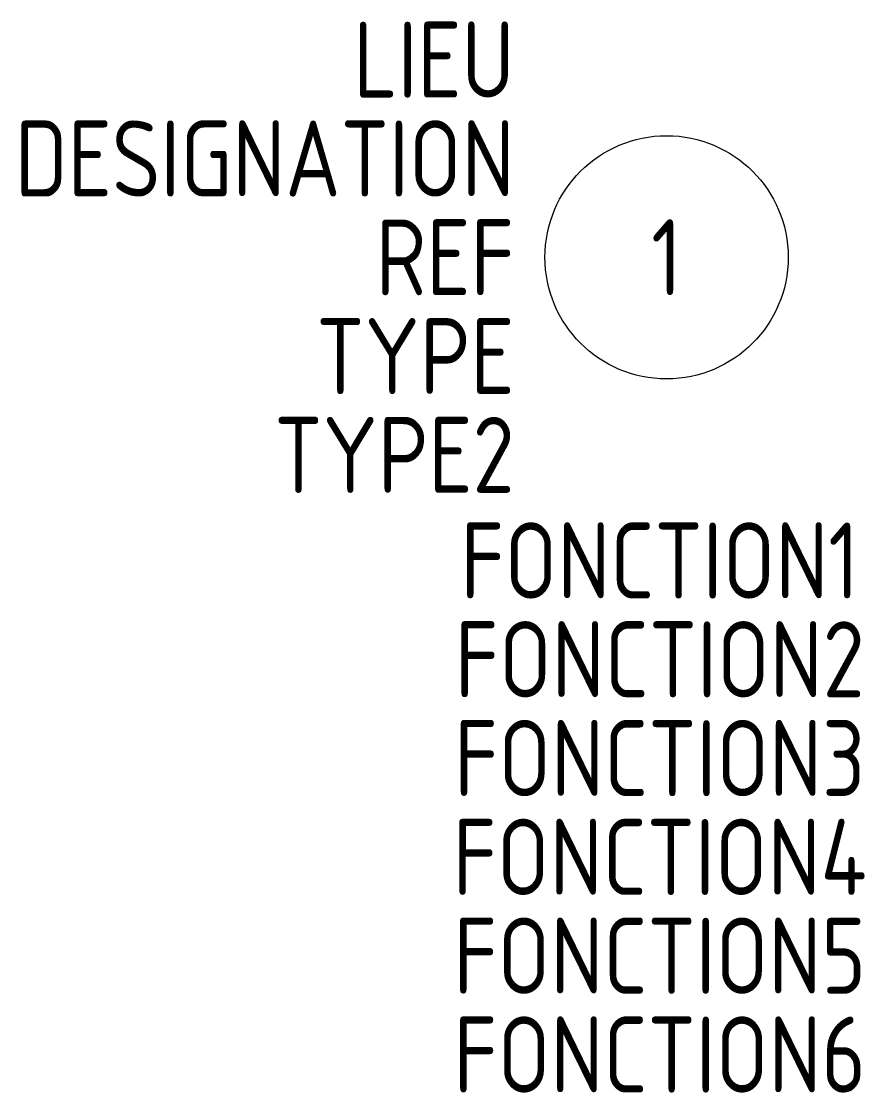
# Model space of a CAD drawing. Header units: millimetres. Extents: x -21.2 to 6.5, y -27.5 to 7.8.
import ezdxf
from ezdxf.enums import TextEntityAlignment as Align

# ---------------------------------------------------------------- set-up
doc = ezdxf.new("R2010")
doc.units = ezdxf.units.MM
for name, color, linetype in [('SYMB_TXT_CONTACT', 2, 'Continuous'), ('SYMB_TXT_NOM', 3, 'Continuous'), ('SYMBOLE', 3, 'Continuous')]:
    doc.layers.add(name, color=color, linetype=linetype)
doc.styles.add('NET2_5', font='isocp.shx', dxfattribs={"width": 0.9, "height": 2.5})

msp = doc.modelspace()

# ---------------------------------------------------------------- linework, layer by layer
at = {"layer": 'SYMBOLE'}
msp.add_circle((0, 0), 4, dxfattribs=at)

# ---------------------------------------------------------------- texts
at = {"layer": 'SYMB_TXT_CONTACT', "style": 'NET2_5', "width": 0.9, "flags": 8}
msp.add_attdef('1', text='MS', height=2.5, dxfattribs=at).set_placement((0, 0), align=Align.MIDDLE_CENTER)
at = {"layer": 'SYMB_TXT_NOM', "style": 'NET2_5', "width": 0.9, "flags": 8}
for tag, text, p in [('LIEU', '', (-5, 6.5)), ('DESIGNATION', 'M?', (-5, 3.25)), ('REF', '', (-5, 0)), ('TYPE', '', (-5, -3.25)), ('TYPE2', '', (-5, -6.5))]:
    msp.add_attdef(tag, text=text, height=2.5, dxfattribs=at).set_placement(p, align=Align.MIDDLE_RIGHT)
for tag, p in [('FONCTION1', (-0.225, -11.224)), ('FONCTION2', (-0.225, -14.474)), ('FONCTION3', (-0.225, -17.724)), ('FONCTION4', (-0.225, -20.974)), ('FONCTION5', (-0.225, -24.224)), ('FONCTION6', (-0.225, -27.474))]:
    msp.add_attdef(tag, text='', height=2.5, dxfattribs=at).set_placement(p, align=Align.CENTER)

doc.saveas('drawing.dxf')
